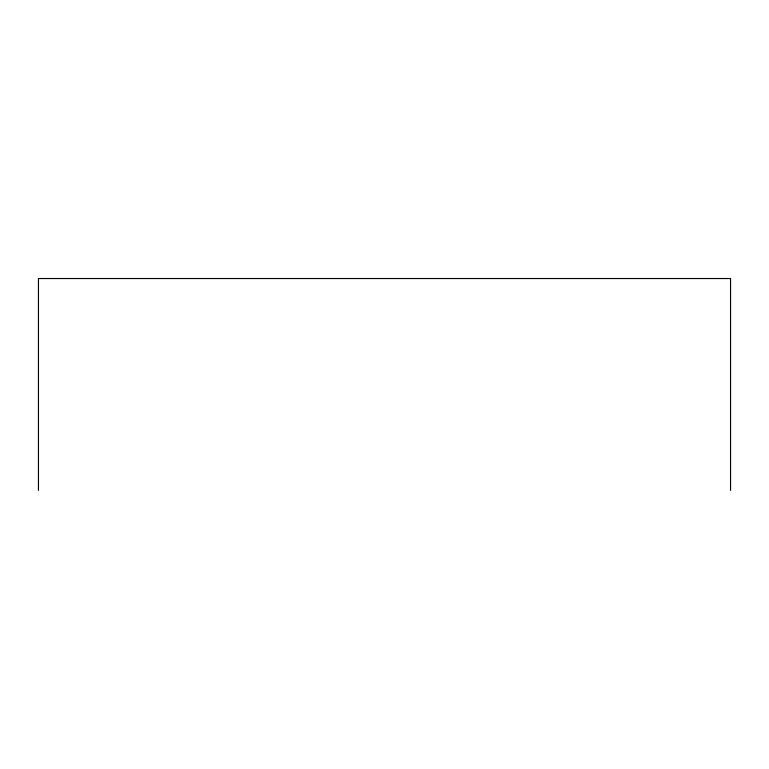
<?xml version="1.0" encoding="UTF-8"?>
<svg xmlns="http://www.w3.org/2000/svg" width="769" height="769" viewBox="0 0 769 769"><rect width="100%" height="100%" fill="white"/><g stroke="black" fill="none" stroke-linecap="round" stroke-linejoin="round"><path stroke-width="1.15" d="M730.55 490.468L730.55 278.532L38.45 278.532L38.45 490.468"/></g></svg>
